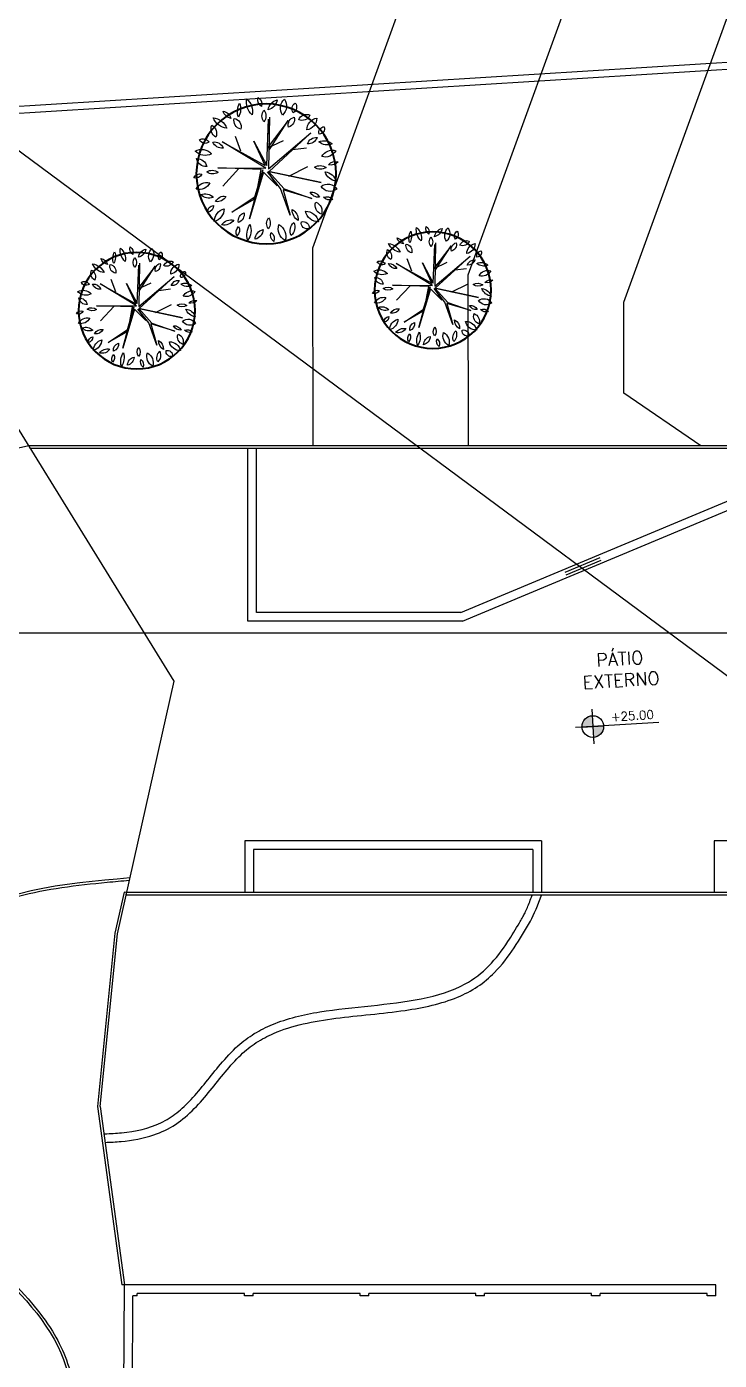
# Model space of a CAD drawing. Header units: millimetres. Extents: x 55520 to 96084, y -58491 to -49645.
# Drawn here: x 61767.4 to 61807.5, y -57604.3 to -57527.2 of the extents above; entities that cross this region are included whole.
import ezdxf
from ezdxf.enums import TextEntityAlignment as Align

# ---------------------------------------------------------------- set-up
doc = ezdxf.new("R2010")
doc.units = ezdxf.units.MM
for name, color, linetype in [('Alvenaria Corte', 30, 'Continuous'), ('Alvenaria Vista', 40, 'Continuous'), ('ARQ-COTAS', 1, 'Continuous'), ('ARQ-SÍMBOLOS', 2, 'Continuous'), ('ARQ-TEXTO2', 2, 'Continuous'), ('ARQ-TEXTO3', 3, 'Continuous'), ('Cinza', 9, 'Continuous'), ('Curvas de Nível', 10, 'Continuous'), ('Linha Fina', 100, 'Continuous'), ('Árvores Existentes', 114, 'Continuous')]:
    doc.layers.add(name, color=color, linetype=linetype)
doc.styles.add('ROMANS', font='romans.shx')

# ---------------------------------------------------------------- blocks, each defined once
blk = doc.blocks.new('tree 17')
at = {"color": 0, "linetype": 'ByBlock'}
for p, q in [((-0.215, 1.813), (-0.082, 0.152)), ((-0.033, 0.269), (-0.182, 1.747)), ((-0.182, 1.747), (-0.149, 0.772)), ((-0.149, 0.772), (-0.808, 1.664)), ((-0.808, 1.664), (-0.082, 0.822)), ((-0.082, 0.152), (-1.511, 1.221)), ((-1.511, 1.221), (-0.099, 0.075)), ((-0.082, 0.822), (-0.619, 1.038)), ((0.327, 1.071), (-0.033, 0.269)), ((0.001, 0.186), (1.346, 1.116)), ((1.346, 1.116), (0.017, 0.269)), ((0.017, 0.269), (0.327, 1.071)), ((0.765, 0.778), (0.909, 1.26)), ((-0.89, 0.728), (-1.344, 0.756)), ((-0.099, 0.075), (-1.738, -0.385)), ((-1.738, -0.385), (-0.082, 0.075)), ((-0.719, -0.113), (-1.344, 0.152)), ((-0.082, 0.075), (-0.542, -0.512)), ((-0.431, -0.496), (-0.049, 0.058)), ((-0.049, 0.058), (-0.326, -0.401)), ((-0.326, -0.401), (0.084, 0.058)), ((1.54, 0.285), (0.001, 0.186)), ((0.084, 0.058), (0.626, -1.404)), ((0.626, -1.404), (0.1, 0.136)), ((0.1, 0.136), (0.444, -0.795)), ((0.15, 0.152), (1.54, 0.285)), ((0.361, -0.684), (0.15, 0.152)), ((0.865, 0.224), (1.418, -0.302)), ((-0.542, -0.512), (-1.411, -0.878)), ((-1.411, -0.878), (-0.509, -0.545)), ((-0.686, -1.37), (-0.431, -0.496)), ((-0.509, -0.545), (-0.686, -1.37)), ((1.18, -1.16), (0.361, -0.684)), ((0.444, -0.795), (1.18, -1.16))]:
    blk.add_line(p, q, dxfattribs=at)
for points in [[(-1.072, 2.208, 0.45154), (-0.987, 1.9)], [(-0.987, 1.9, 0.45154), (-1.072, 2.208)], [(-0.733, 2.356, 0.375302), (-0.637, 1.847)], [(-0.637, 1.847, 0.375302), (-0.733, 2.356)], [(-0.191, 2.048, 0.30277), (-0.499, 2.346)], [(-0.499, 2.346, 0.30277), (-0.191, 2.048)], [(0.106, 2.463, 0.350689), (0.021, 2.165)], [(0.021, 2.165, 0.350689), (0.106, 2.463)], [(0.478, 2.441, 0.27027), (0.329, 1.921)], [(0.329, 1.921, 0.27027), (0.478, 2.441)], [(0.711, 2.314, 0.218613), (0.775, 1.868)], [(0.775, 1.868, 0.218613), (0.711, 2.314)], [(-1.147, 1.666, 0.420523), (-1.518, 1.793)], [(-1.518, 1.793, 0.420523), (-1.147, 1.666)], [(-1.009, 1.762, 0.408258), (-0.807, 1.454)], [(-0.807, 1.454, 0.408258), (-1.009, 1.762)], [(-0.053, 2.048, 0.340953), (-0.032, 1.666)], [(-0.032, 1.666, 0.340953), (-0.053, 2.048)], [(0.913, 1.836, 0.440076), (0.722, 1.485)], [(0.722, 1.485, 0.440076), (0.913, 1.836)], [(1.253, 2.091, 0.288468), (1.019, 1.847)], [(1.019, 1.847, 0.288468), (1.253, 2.091)], [(1.592, 1.9, 0.268637), (1.168, 1.539)], [(1.168, 1.539, 0.268637), (1.592, 1.9)], [(-1.954, 1.39, 0.525994), (-1.773, 1.167)], [(-1.773, 1.167, 0.525994), (-1.954, 1.39)], [(-1.391, 1.326, 0.363335), (-1.731, 1.687)], [(-1.731, 1.687, 0.363335), (-1.391, 1.326)], [(1.645, 1.666, 0.386862), (1.539, 1.273)], [(1.539, 1.273, 0.386862), (1.645, 1.666)], [(-1.752, 0.923, 0.295875), (-2.177, 0.827)], [(-2.177, 0.827, 0.295875), (-1.752, 0.923)], [(-1.38, 0.88, 0.343163), (-1.699, 1.061)], [(-1.699, 1.061, 0.343163), (-1.38, 0.88)], [(1.645, 1.124, 0.341117), (1.327, 0.912)], [(1.327, 0.912, 0.341117), (1.645, 1.124)], [(2.229, 0.869, 0.343561), (1.709, 0.753)], [(1.709, 0.753, 0.343561), (2.229, 0.869)], [(2.07, 1.22, 0.443589), (1.773, 1.124)], [(1.773, 1.124, 0.443589), (2.07, 1.22)], [(-1.816, 0.445, 0.362144), (-2.272, 0.604)], [(-2.272, 0.604, 0.362144), (-1.816, 0.445)], [(2.198, 0.625, 0.38021), (1.89, 0.349)], [(1.89, 0.349, 0.38021), (2.198, 0.625)], [(-2.017, 0.169, 0.288328), (-2.325, 0.243)], [(-2.325, 0.243, 0.288328), (-2.017, 0.169)], [(-1.561, 0.115, 0.309468), (-1.932, 0.084)], [(-1.932, 0.084, 0.309468), (-1.561, 0.115)], [(1.9, 0.179, 0.326555), (1.539, 0.147)], [(1.539, 0.147, 0.326555), (1.9, 0.179)], [(2.325, 0.02, 0.383832), (2.06, 0.115)], [(2.06, 0.115, 0.383832), (2.325, 0.02)], [(-1.89, -0.054, 0.289447), (-2.23, -0.373)], [(-2.23, -0.373, 0.289447), (-1.89, -0.054)], [(2.272, -0.352, 0.351781), (1.826, -0.171)], [(1.826, -0.171, 0.351781), (2.272, -0.352)], [(-1.731, -0.511, 0.447347), (-2.23, -0.628)], [(-2.23, -0.628, 0.447347), (-1.731, -0.511)], [(-1.784, -0.862, 0.306984), (-2.081, -0.947)], [(-1.37, -0.67, 0.315606), (-1.656, -0.851)], [(-1.656, -0.851, 0.315606), (-1.37, -0.67)], [(1.677, -0.787, 0.340003), (1.338, -0.639)], [(1.338, -0.639, 0.340003), (1.677, -0.787)], [(2.134, -0.532, 0.317134), (1.741, -0.649)], [(1.741, -0.649, 0.317134), (2.134, -0.532)], [(-2.081, -0.947, 0.306984), (-1.784, -0.862)], [(-1.529, -1, 0.414115), (-1.688, -1.403)], [(-1.688, -1.403, 0.414115), (-1.529, -1)], [(-1.179, -1.276, 0.365918), (-1.582, -1.637)], [(-1.582, -1.637, 0.365918), (-1.179, -1.276)], [(-0.765, -1.191, 0.285981), (-0.934, -1.552)], [(-0.934, -1.552, 0.285981), (-0.765, -1.191)], [(0.786, -1.201, 0.368927), (0.987, -1.499)], [(0.987, -1.499, 0.368927), (0.786, -1.201)], [(1.762, -1.425, 0.316942), (1.412, -1.032)], [(1.412, -1.032, 0.316942), (1.762, -1.425)], [(1.752, -0.904, 0.40592), (1.943, -1.106)], [(1.943, -1.106, 0.40592), (1.752, -0.904)], [(-1.03, -1.605, 0.559657), (-1.264, -1.839)], [(-1.264, -1.839, 0.559657), (-1.03, -1.605)], [(-0.786, -1.616, 0.321275), (-0.68, -2.019)], [(-0.68, -2.019, 0.321275), (-0.786, -1.616)], [(-0.308, -1.648, 0.362047), (-0.478, -2.168)], [(-0.478, -2.168, 0.362047), (-0.308, -1.648)], [(0.01, -1.414, 0.328832), (0.042, -1.764)], [(0.042, -1.764, 0.328832), (0.01, -1.414)], [(0.616, -1.584, 0.235997), (0.722, -2.094)], [(0.722, -2.094, 0.235997), (0.616, -1.584)], [(0.987, -1.626, 0.337084), (1.062, -1.924)], [(1.062, -1.924, 0.337084), (0.987, -1.626)], [(1.529, -1.541, 0.303563), (1.125, -1.414)], [(1.125, -1.414, 0.303563), (1.529, -1.541)], [(-0.043, -1.881, 0.345907), (-0.106, -2.179)], [(-0.106, -2.179, 0.345907), (-0.043, -1.881)], [(0.212, -1.775, 0.339938), (0.488, -2.072)], [(0.488, -2.072, 0.339938), (0.212, -1.775)]]:
    blk.add_lwpolyline(points, format="xyb")
at = {"lineweight": 40}
blk.add_circle((0, 0), 2.242, dxfattribs=at)
blk = doc.blocks.new('Nível_Planta')
at = {"layer": 'ARQ-SÍMBOLOS', "ltscale": 0.1}
h = blk.add_hatch(color=1, dxfattribs=at)
h.dxf.hatch_style = 1
h.paths.add_polyline_path([(-0.25, 0), (0, 0), (0, 0.25, 0.414214)])
h.paths.add_polyline_path([(0.25, 0), (0, 0), (0, -0.25, 0.414214)])
at = {"layer": 'ARQ-SÍMBOLOS', "color": 1}
for p, q in [((0, 0.4), (0, -0.4)), ((1.535, 0), (-0.4, 0))]:
    blk.add_line(p, q, dxfattribs=at)
at = {"layer": 'ARQ-SÍMBOLOS', "color": 1, "ltscale": 0.1}
blk.add_line((-0.25, 0), (0.25, 0), dxfattribs=at)
at = {"layer": 'ARQ-SÍMBOLOS', "color": 1}
blk.add_circle((0, 0), 0.25, dxfattribs=at)
at = {"layer": 'ARQ-TEXTO2', "style": 'ROMANS'}
blk.add_attdef('NIVEL-ACABADO', text='', height=0.2, dxfattribs=at).set_placement((0.432, 0.034), align=Align.BOTTOM_LEFT)

msp = doc.modelspace()

# ---------------------------------------------------------------- linework, layer by layer
at = {"layer": 'Alvenaria Corte'}
for p, q in [((61693.354, -57536.338), (61870.324, -57525.359)), ((61693.377, -57536.737), (61870.748, -57525.733))]:
    msp.add_line(p, q, dxfattribs=at)
at = {"layer": 'Alvenaria Vista'}
for p, q in [((61822.891, -57551.421), (61767.536, -57551.421)), ((61767.629, -57551.571), (61767.536, -57551.421)), ((61773.17, -57577.421), (61773.204, -57577.271)), ((61814.311, -57577.421), (61773.17, -57577.421)), ((61772.848, -57642.848), (61773.077, -57599.962)), ((61807.327, -57599.962), (61773.077, -57599.962)), ((61773.823, -57600.612), (61773.824, -57600.462)), ((61780.024, -57600.462), (61773.824, -57600.462)), ((61780.023, -57600.612), (61780.024, -57600.462)), ((61780.523, -57600.612), (61780.524, -57600.462)), ((61786.724, -57600.462), (61780.524, -57600.462)), ((61786.723, -57600.612), (61786.724, -57600.462)), ((61787.223, -57600.612), (61787.224, -57600.462)), ((61793.424, -57600.462), (61787.224, -57600.462)), ((61793.423, -57600.612), (61793.424, -57600.462)), ((61793.923, -57600.612), (61793.924, -57600.462)), ((61800.124, -57600.462), (61793.924, -57600.462)), ((61800.123, -57600.612), (61800.124, -57600.462)), ((61800.623, -57600.612), (61800.624, -57600.462)), ((61806.824, -57600.462), (61800.624, -57600.462)), ((61806.823, -57600.612), (61806.824, -57600.462)), ((61807.323, -57600.612), (61807.327, -57599.962)), ((61773.348, -57642.851), (61773.573, -57600.612)), ((61773.823, -57600.612), (61773.573, -57600.612)), ((61780.523, -57600.612), (61780.023, -57600.612)), ((61787.223, -57600.612), (61786.723, -57600.612)), ((61793.923, -57600.612), (61793.423, -57600.612)), ((61800.623, -57600.612), (61800.123, -57600.612)), ((61807.323, -57600.612), (61806.823, -57600.612))]:
    msp.add_line(p, q, dxfattribs=at)
at = {"layer": 'Alvenaria Vista', "color": 1}
for p, q in [((61780.219, -57561.571), (61780.219, -57551.571)), ((61780.719, -57561.071), (61780.719, -57551.571)), ((61792.548, -57561.071), (61809.311, -57554.071)), ((61792.649, -57561.571), (61809.412, -57554.571)), ((61792.548, -57561.071), (61780.719, -57561.071)), ((61792.649, -57561.571), (61780.219, -57561.571)), ((61797.223, -57574.271), (61780.054, -57574.271)), ((61780.054, -57574.271), (61780.054, -57577.271)), ((61797.223, -57574.271), (61797.223, -57577.271)), ((61815.351, -57574.271), (61807.223, -57574.271)), ((61807.223, -57574.271), (61807.223, -57577.271)), ((61796.723, -57574.771), (61780.554, -57574.771)), ((61780.554, -57574.771), (61780.554, -57577.271)), ((61796.723, -57574.771), (61796.723, -57577.271))]:
    msp.add_line(p, q, dxfattribs=at)
at = {"layer": 'Alvenaria Vista'}
msp.add_open_spline([(61981.359, -57626.656), (61918.769, -57644.683), (61856.179, -57662.71), (61793.589, -57680.737), (61783.414, -57682.297), (61773.24, -57683.856), (61763.065, -57685.416), (61750.557, -57683.948), (61738.048, -57682.481), (61725.54, -57681.013), (61717.185, -57673.861), (61708.83, -57666.708), (61700.476, -57659.555), (61697.186, -57602.649), (61693.897, -57545.743), (61690.608, -57488.837), (61688.889, -57469.565), (61687.17, -57450.292), (61685.452, -57431.019)], degree=3, knots=[20.322416, 20.322416, 20.322416, 20.322416, 21.305376, 21.305376, 21.305376, 22.305376, 22.305376, 22.305376, 23.305376, 23.305376, 23.305376, 24.305376, 24.305376, 24.305376, 25.305376, 25.305376, 25.305376, 25.593369, 25.593369, 25.593369, 25.593369], dxfattribs=at)
at = {"layer": 'ARQ-COTAS'}
for p, q in [((61798.593, -57558.737), (61800.624, -57557.889)), ((61798.651, -57558.875), (61800.682, -57558.027))]:
    msp.add_line(p, q, dxfattribs=at)
for points in [[(61755.107, -57530.09), (61757.268, -57527.172), (61923.011, -57649.927), (61920.85, -57652.845)], [(61919.796, -57567.429), (61919.796, -57562.251), (61687.661, -57562.251), (61687.661, -57567.429)]]:
    msp.add_lwpolyline(points, dxfattribs=at)
at = {"layer": 'Cinza'}
for p, q in [((61773.204, -57577.271), (61773.058, -57577.239)), ((61773.077, -57599.962), (61772.926, -57599.972))]:
    msp.add_line(p, q, dxfattribs=at)
msp.add_lwpolyline([(61773.058, -57577.239), (61772.522, -57579.627), (61771.521, -57589.648), (61772.926, -57599.972)], dxfattribs=at)
for points, knots in [([(61767.536, -57551.421), (61761.194, -57552.826), (61752.152, -57554.828), (61740.27, -57560.845), (61727.384, -57566.079), (61731.566, -57583.573), (61716.401, -57584.255), (61706.596, -57608.371), (61721.347, -57613.997), (61724.101, -57615.24)], [0, 0, 0, 0, 19.185076, 27.35421, 41.097025, 54.404103, 68.870806, 82.448555, 99.587727, 99.587727, 99.587727, 99.587727]), ([(61773.395, -57576.421), (61769.497, -57576.764), (61763.37, -57577.302), (61756.692, -57586.799), (61762.539, -57596.567), (61771.876, -57604.532), (61768.945, -57617.658), (61768.611, -57628.173), (61767.01, -57638.102), (61771.196, -57640.674), (61772.855, -57641.51)], [0, 0, 0, 0, 11.083991, 17.426146, 31.802342, 39.514525, 54.071181, 65.075007, 74.264099, 79.435321, 79.435321, 79.435321, 79.435321]), ([(61773.36, -57576.575), (61772.932, -57576.613), (61772.504, -57576.65), (61771.192, -57576.774), (61770.314, -57576.869), (61767.739, -57577.253), (61766.1, -57577.642), (61763.992, -57578.641), (61763.384, -57579.003), (61761.679, -57580.306), (61760.694, -57581.473), (61759.721, -57583.338), (61759.483, -57583.943), (61758.86, -57586.333), (61759.055, -57588.187), (61760.306, -57591.847), (61761.362, -57593.65), (61763.136, -57596.02), (61763.698, -57596.7), (61765.43, -57598.641), (61766.658, -57599.791), (61768.141, -57601.537), (61768.552, -57602.076), (61769.196, -57603.115), (61769.444, -57603.608), (61769.846, -57604.641), (61770.002, -57605.179), (61770.354, -57606.847), (61770.438, -57608.027), (61770.409, -57611.039), (61770.184, -57612.912), (61769.757, -57615.983), (61769.573, -57617.197), (61768.979, -57621.907), (61768.859, -57625.07), (61768.391, -57629.588), (61768.27, -57630.541), (61768.075, -57632.445), (61768.003, -57633.395), (61768.015, -57635.009), (61768.068, -57635.689), (61768.314, -57636.933), (61768.5, -57637.499), (61769.057, -57638.547), (61769.445, -57639.02), (61770.389, -57639.881), (61770.942, -57640.267), (61771.982, -57640.888), (61772.446, -57641.136), (61772.923, -57641.376)], [0.045134, 0.045134, 0.045134, 0.045134, 1.264257, 1.264257, 3.792772, 3.792772, 8.8498, 8.8498, 11.053605, 11.053605, 15.461214, 15.461214, 17.458397, 17.458397, 23.257917, 23.257917, 29.057437, 29.057437, 31.512365, 31.512365, 36.42222, 36.42222, 38.540833, 38.540833, 40.28934, 40.28934, 42.037847, 42.037847, 45.534861, 45.534861, 50.691379, 50.691379, 54.119792, 54.119792, 64.500717, 64.500717, 67.149564, 67.149564, 69.798411, 69.798411, 71.85844, 71.85844, 73.825345, 73.825345, 75.883751, 75.883751, 77.942156, 77.942156, 79.435321, 79.435321, 79.435321, 79.435321]), ([(61771.887, -57591.227), (61771.906, -57591.227), (61771.924, -57591.226), (61771.943, -57591.226), (61772.271, -57591.218), (61772.595, -57591.2), (61773.728, -57591.088), (61774.497, -57590.918), (61775.514, -57590.436), (61775.822, -57590.244), (61776.401, -57589.788), (61776.673, -57589.526), (61777.526, -57588.614), (61778.065, -57587.884), (61778.961, -57586.826), (61779.292, -57586.463), (61779.947, -57585.875), (61780.263, -57585.639), (61780.933, -57585.23), (61781.286, -57585.055), (61782.504, -57584.553), (61783.43, -57584.334), (61785.358, -57584.016), (61786.361, -57583.92), (61788.352, -57583.714), (61789.34, -57583.604), (61791.195, -57583.231), (61792.06, -57582.967), (61793.322, -57582.278), (61793.774, -57581.928), (61794.584, -57581.1), (61794.944, -57580.62), (61795.512, -57579.757), (61795.732, -57579.39), (61796.003, -57578.929), (61796.056, -57578.837), (61796.159, -57578.66), (61796.198, -57578.591), (61796.285, -57578.418), (61796.329, -57578.321), (61796.464, -57578.009), (61796.555, -57577.774), (61796.66, -57577.496), (61796.675, -57577.459), (61796.689, -57577.421)], [2.349169, 2.349169, 2.349169, 2.349169, 2.402052, 2.402052, 2.402052, 3.342768, 3.342768, 5.770433, 5.770433, 6.927579, 6.927579, 8.084726, 8.084726, 10.681359, 10.681359, 12.131173, 12.131173, 13.341343, 13.341343, 14.551512, 14.551512, 17.356045, 17.356045, 20.160577, 20.160577, 22.96511, 22.96511, 25.769643, 25.769643, 27.671255, 27.671255, 29.572868, 29.572868, 30.879203, 30.879203, 31.202935, 31.202935, 31.500871, 31.500871, 31.798807, 31.798807, 32.39468, 32.39468, 32.486574, 32.486574, 32.486574, 32.486574]), ([(61771.955, -57591.726), (61772.268, -57591.718), (61772.579, -57591.702), (61773.536, -57591.613), (61774.171, -57591.5), (61775.217, -57591.146), (61775.643, -57590.946), (61776.435, -57590.424), (61776.79, -57590.112), (61777.774, -57589.11), (61778.339, -57588.347), (61779.21, -57587.301), (61779.507, -57586.966), (61780.099, -57586.398), (61780.393, -57586.162), (61781.026, -57585.75), (61781.362, -57585.572), (61782.784, -57584.958), (61784.018, -57584.714), (61786.626, -57584.374), (61788.002, -57584.279), (61790.394, -57583.93), (61791.428, -57583.711), (61792.77, -57583.155), (61793.158, -57582.954), (61793.878, -57582.473), (61794.208, -57582.196), (61795.353, -57581.037), (61795.983, -57579.96), (61796.807, -57578.538), (61797.018, -57577.961), (61797.223, -57577.421)], [2.402052, 2.402052, 2.402052, 2.402052, 3.271939, 3.271939, 5.117462, 5.117462, 6.476071, 6.476071, 7.834681, 7.834681, 10.518018, 10.518018, 11.884931, 11.884931, 13.144324, 13.144324, 14.403716, 14.403716, 18.185083, 18.185083, 21.966451, 21.966451, 25.006111, 25.006111, 26.319563, 26.319563, 27.633015, 27.633015, 31.292337, 31.292337, 32.632134, 32.632134, 32.632134, 32.632134])]:
    msp.add_open_spline(points, degree=3, knots=knots, dxfattribs=at)
at = {"layer": 'Curvas de Nível'}
msp.add_line((61771.672, -57589.646), (61772.67, -57579.651), dxfattribs=at)
at = {"layer": 'Curvas de Nível', "color": 251}
for points in [[(61806.45, -57551.421), (61801.997, -57548.379), (61801.99, -57543.11), (61808.636, -57524.816), (61826.31, -57509.166), (61836.578, -57455.473), (61833.771, -57427.014), (61832.043, -57421.925)], [(61793.001, -57551.421), (61792.988, -57541.532), (61800.958, -57519.594), (61818.046, -57504.462), (61827.493, -57455.061), (61824.916, -57428.927), (61822.735, -57422.502)]]:
    msp.add_lwpolyline(points, dxfattribs=at)
at = {"layer": 'Curvas de Nível'}
for points in [[(61784.001, -57551.421), (61783.985, -57539.953), (61793.279, -57514.372), (61809.783, -57499.758), (61818.409, -57454.649), (61816.061, -57430.84), (61813.427, -57423.08)], [(61772.67, -57579.651), (61775.951, -57565.036), (61761.285, -57541.309), (61750.082, -57530.146), (61724.521, -57522.585), (61705.483, -57516.313), (61688.474, -57503.85)], [(61771.672, -57589.646), (61773.077, -57599.962)]]:
    msp.add_lwpolyline(points, dxfattribs=at)
at = {"layer": 'Linha Fina'}
for p, q in [((61822.842, -57551.571), (61767.629, -57551.571)), ((61814.361, -57577.271), (61773.204, -57577.271))]:
    msp.add_line(p, q, dxfattribs=at)

# ---------------------------------------------------------------- block references
at = {"layer": 'ARQ-SÍMBOLOS', "xscale": 2.5, "yscale": 2.5, "zscale": 2.5, "rotation": 3.550099373272442}
msp.add_blockref('Nível_Planta', (61800.2, -57567.663), dxfattribs=at).add_auto_attribs({'NIVEL-ACABADO': '+25.00'})
at = {"layer": 'Árvores Existentes', "rotation": 3.550099373272566}
for p, xscale, yscale, zscale in [((61781.287, -57535.682), -1.8048, 1.8048, 1.8048), ((61790.937, -57542.411), -1.504000000000001, 1.504000000000001, 1.504), ((61773.794, -57543.598), -1.504000000000001, 1.504000000000001, 1.504)]:
    msp.add_blockref('tree 17', p, dxfattribs=dict(at, xscale=xscale, yscale=yscale, zscale=zscale))

# ---------------------------------------------------------------- texts
at = {"layer": 'ARQ-TEXTO3', "color": 14, "insert": (61801.797, -57564.362), "char_height": 0.75, "width": 3.29011, "attachment_point": 5, "rotation": 3.5501, "style": 'ROMANS'}
msp.add_mtext('PÁTIO EXTERNO', dxfattribs=at)

doc.saveas('drawing.dxf')
